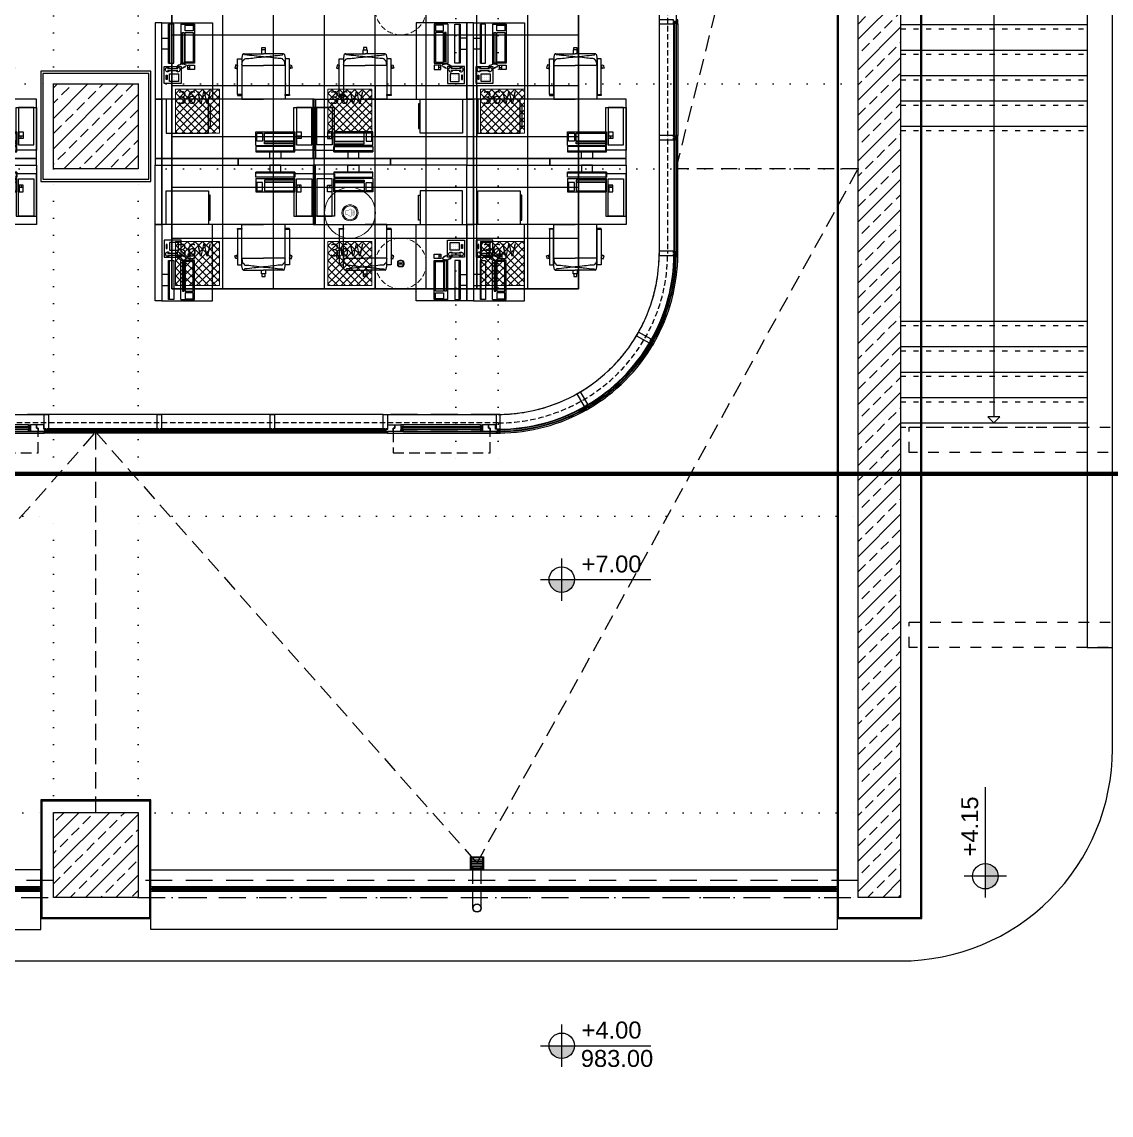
# Model space of a CAD drawing. Header units: centimetres. Extents: x 405564 to 502064, y 46284 to 60634.
# Drawn here: x 464713 to 465998, y 51576 to 52866 of the extents above; entities that cross this region are included whole.
import ezdxf
from ezdxf.enums import TextEntityAlignment as Align
from ezdxf.xclip import XClip

# ---------------------------------------------------------------- set-up
doc = ezdxf.new("R2010")
doc.units = ezdxf.units.CM
doc.header["$XCLIPFRAME"] = 0
for name, pattern in [('( Hidden )', [0.375, 0.25, -0.125]), ('3+1_3b$0$DASHED', [0.25, 0.125, -0.125]), ('ACAD_ISO03W100', [30, 12, -18]), ('ACAD_ISO07W100', [3, 0, -3]), ('BORDER', [1.75, 0.5, -0.25, 0.5, -0.25, 0, -0.25]), ('DASHDOT', [25.4, 12.7, -6.35, 0, -6.35]), ('DOT', [0.25, 0, -0.25]), ('HIDDEN', [9.525, 6.35, -3.175])]:
    doc.linetypes.add(name, pattern=pattern)
doc.layers.get('0').update_dxf_attribs({"color": 8, "lineweight": 9})
for name, color, linetype, lineweight in [('---___EB_draft00_parselsiniri', 8, 'BORDER', 9), ('0-KRCN-AYDINLATMA-130426', 8, 'Continuous', 9), ('0-KRCN-MİMARİ-220526', 8, 'Continuous', 9)]:
    doc.layers.add(name, color=color, linetype=linetype, lineweight=lineweight)
for name, color, linetype in [('0-KRCN-ASMATAVAN-130426', 8, 'Continuous'), ('AS_DOS_TERAS_UST', 8, 'ACAD_ISO07W100'), ('AS_DUV_ALCIPAN_YANGINA-SUYA DAYANIMLI', 8, 'Continuous'), ('AS_DUV_CIMENTO ESASLI PANEL CEPHE KAPLAMASI', 8, 'Continuous'), ('AS_GOR', 8, 'Continuous'), ('AS_GOR_UZAK2', 8, 'Continuous'), ('AS_MER', 8, 'Continuous'), ('AS_MER_HIDDEN', 8, 'HIDDEN'), ('AS_PRFL_ALU', 8, 'Continuous'), ('AS_PRFL_CAM', 8, 'Continuous'), ('AS_PYZ_YOL_ARAC', 8, 'Continuous'), ('AS_SMB_KOT', 8, 'Continuous'), ('AS_SMB_OK', 8, 'Continuous'), ('AS_TA_BETONARME', 5, 'Continuous'), ('AS_TA_HIDDEN', 8, 'HIDDEN'), ('AS_TA_TARAMA', 8, 'Continuous'), ('AS_TEFR_AKS', 8, 'Continuous'), ('AS_TEFR_MOB', 8, 'Continuous'), ('AS_TES_SUZGEC', 171, 'Continuous')]:
    doc.layers.add(name, color=color, linetype=linetype)
doc.styles.add('_yazı-50', font='arial.ttf')
doc.styles.add('TAHOMA', font='tahoma.ttf')
pattern_1 = [(225, (27660.68, -7951.454), (17.9605, -17.9605), []), (225, (27642.72, -7951.454), (17.9605, -17.9605), [12.7, -6.35])]

# ---------------------------------------------------------------- blocks, each defined once
blk = doc.blocks.new('ABB 6131-21-24-500')
at = {"layer": '0-KRCN-AYDINLATMA-130426'}
for p, q in [((-4, -1), (-4, 1)), ((3.2, 1), (-3.2, 1)), ((-3.2, -0.8), (-3.2, 0.8)), ((-1, 4), (1, 4)), ((-1, -0.9), (-1, 1)), ((-0.8, 3.2), (0.8, 3.2)), ((1, -0.9), (1, 1)), ((3.2, 0.8), (3.2, -0.8)), ((4, 1), (4, -1)), ((3.2, -0.9), (-3.2, -0.9)), ((1, -4), (-1, -4)), ((0.8, -3.2), (-0.8, -3.2))]:
    blk.add_line(p, q, dxfattribs=at)
at = {"layer": '0-KRCN-AYDINLATMA-130426', "linetype": 'HIDDEN'}
blk.add_circle((0, 0), 30, dxfattribs=at)
at = {"layer": '0-KRCN-AYDINLATMA-130426'}
for centre, radius in [((-0.5, 0), 0.0887), ((0, 0), 0.16), ((0.5, 0), 0.0887)]:
    blk.add_circle(centre, radius, dxfattribs=at)
for centre, radius, start, end in [((-1, 1), 3, 90, 180), ((-0.8, 0.8), 2.4, 90, 180), ((0.8, 0.8), 2.4, 0, 90), ((1, 1), 3, 0, 90), ((-1, -1), 3, 180, 270), ((-0.8, -0.8), 2.4, 180, 270), ((0.8, -0.8), 2.4, 270, 0), ((1, -1), 3, 270, 0)]:
    blk.add_arc(centre, radius, start, end, dxfattribs=at)
blk = doc.blocks.new('ASMA TAVA TİPİ HOPARLÖR')
at = {"layer": '0-KRCN-AYDINLATMA-130426', "const_width": 0.317}
blk.add_lwpolyline([(0.3, -4.4, 0.598176), (1.3, -3.9), (1.3, 3.9, 0.598176), (0.3, 4.4), (-2.7, 2.4, -0.147433), (-3, 2.3), (-5.1, 2.3, 0.414214), (-5.7, 1.7), (-5.7, -1.7, 0.414214), (-5.1, -2.3), (-3, -2.3, -0.147433), (-2.7, -2.4)], format="xyb", close=True, dxfattribs=at)
for points in [[(2.4, 1.3, -0.601398), (2.4, -1.3)], [(2.8, 2.5, -0.658812), (2.8, -2.5)], [(3.2, 3.7, -0.680488), (3.2, -3.7)]]:
    blk.add_lwpolyline(points, format="xyb", dxfattribs=at)
at = {"layer": '0-KRCN-AYDINLATMA-130426'}
blk.add_circle((0, 0), 30, dxfattribs=at)
at = {"layer": '0-KRCN-AYDINLATMA-130426', "ltscale": 0.1}
for radius in [9.5, 8.23]:
    blk.add_circle((0, 0), radius, dxfattribs=at)
blk = doc.blocks.new('36W 60x60 cm  SIVA ALTI LED ARMATÜR')
at = {"layer": '0-KRCN-AYDINLATMA-130426'}
h = blk.add_hatch(dxfattribs=at)
h.set_pattern_fill('ANSI37', color=256, scale=2)
h.paths.add_polyline_path([(-26, 26), (26, 26), (26, -26), (-26, -26)])
for points in [[(-30, 30), (30, 30), (30, -30), (-30, -30)], [(-26, 26), (26, 26), (26, -26), (-26, -26)]]:
    blk.add_lwpolyline(points, close=True, dxfattribs=at)
at = {"layer": '0-KRCN-AYDINLATMA-130426', "insert": (-23.5, 23.5), "char_height": 15, "attachment_point": 1, "style": 'TAHOMA'}
blk.add_mtext_dynamic_manual_height_columns('{\\fTahoma|b0|i0|c162|p34;36W}', width=52.946, gutter_width=1.25, heights=[0], dxfattribs=at)
blk = doc.blocks.new('G$C27E741DA')
at = {"layer": '0-KRCN-AYDINLATMA-130426'}
for name, p in [('ABB 6131-21-24-500', (27095.7, 5746.5)), ('36W 60x60 cm  SIVA ALTI LED ARMATÜR', (26855.7, 5626.5)), ('36W 60x60 cm  SIVA ALTI LED ARMATÜR', (27035.7, 5626.5)), ('36W 60x60 cm  SIVA ALTI LED ARMATÜR', (27215.7, 5626.5)), ('ASMA TAVA TİPİ HOPARLÖR', (27035.8, 5506.5)), ('36W 60x60 cm  SIVA ALTI LED ARMATÜR', (26855.7, 5446.5)), ('36W 60x60 cm  SIVA ALTI LED ARMATÜR', (27035.7, 5446.5)), ('ABB 6131-21-24-500', (27095.7, 5446.6)), ('36W 60x60 cm  SIVA ALTI LED ARMATÜR', (27215.7, 5446.5))]:
    blk.add_blockref(name, p, dxfattribs=at)
blk = doc.blocks.new('kot01')
at = {"layer": 'AS_SMB_KOT'}
h = blk.add_hatch(color=8, dxfattribs=at)
edge = h.paths.add_edge_path()
edge.add_arc((0, 0), 0.3, 180, 360)
edge.add_line((0.3, 0), (-0.3, 0))
for p, q in [((0, -0.5), (0, 0.5)), ((-0.5, 0), (2.1, 0))]:
    blk.add_line(p, q, dxfattribs=at)
blk.add_circle((0, 0), 0.3, dxfattribs=at)
at = {"layer": 'AS_SMB_KOT', "style": '_yazı-50'}
for tag, p in [('INCE', (0.434, 0.1)), ('KABA', (0.434, -0.5))]:
    blk.add_attdef(tag, p, '', height=0.4, dxfattribs=at)
blk = doc.blocks.new('OPK-site-surrounding-R01')
at = {"layer": '---___EB_draft00_parselsiniri', "linetype": 'DASHDOT', "ltscale": 5, "const_width": 5, "flags": 128}
blk.add_lwpolyline([(-303.7, 52.5), (22545.3, 391.1), (23723.4, -711), (24047.6, -4450), (-299.9, -4450)], close=True, dxfattribs=at)
at = {"layer": 'AS_GOR'}
blk.add_lwpolyline([(22800, -4655), (22800, -2005), (22770, -2005), (22770, -4655)], close=True, dxfattribs=at)
at = {"layer": 'AS_MER', "ltscale": 0.5}
for points in [[(22550, -3920), (22770, -3920)], [(22550, -3950), (22770, -3950)], [(22550, -3980), (22770, -3980)], [(22550, -4010), (22770, -4010)], [(22550, -4040), (22770, -4040)], [(22550, -4270), (22770, -4270)], [(22550, -4300), (22770, -4300)], [(22550, -4330), (22770, -4330)], [(22550, -4360), (22770, -4360)], [(22550, -4390), (22770, -4390)]]:
    blk.add_lwpolyline(points, dxfattribs=at)
at = {"layer": 'AS_MER_HIDDEN', "linetype": 'ACAD_ISO03W100', "ltscale": 0.5}
for points in [[(22550, -3925), (22770, -3925)], [(22550, -3955), (22770, -3955)], [(22550, -3985), (22770, -3985)], [(22550, -4015), (22770, -4015)], [(22550, -4045), (22770, -4045)], [(22550, -4275), (22770, -4275)], [(22550, -4305), (22770, -4305)], [(22550, -4335), (22770, -4335)], [(22550, -4365), (22770, -4365)], [(22550, -4395), (22770, -4395)]]:
    blk.add_lwpolyline(points, dxfattribs=at)
at = {"layer": 'AS_PYZ_YOL_ARAC'}
blk.add_lwpolyline([(22800, -3450), (22800, 430.1, 0.418558), (21785.2, 1430), (18554.6, 1382.1, 0.087007), (17706.4, 1220.4), (16627.8, 812, -0.090739), (15742.5, 650), (12082.5, 650, -0.076048), (11335, 764.3), (10161.2, 1132.1, 0.079773), (9376.7, 1246.2), (245.2, 1110.9, 0.409882), (-740, 111), (-740, -5306.6, 0.532608), (-326.8, -5584.4), (765.6, -5139.5, -0.096996), (1350.2, -5025), (22550, -5025, 0.414214), (22800, -4775), (22800, -3450)], format="xyb", dxfattribs=at)
at = {"layer": 'AS_SMB_OK'}
blk.add_lwpolyline([(22660, -2870), (22660, -4383)], dxfattribs=at)
blk.add_lwpolyline([(22653, -4383), (22653, -4383), (22660, -4390), (22667, -4383)], close=True, dxfattribs=at)
blk = doc.blocks.new('catı suzgec tip')
for p, q in [((-6.5, 6.5), (6.5, 6.5)), ((-6.5, -6.5), (-6.5, 6.5)), ((-6.5, 4), (6.5, 4)), ((-6.5, 2), (6.5, 2)), ((-6.5, 0), (6.5, 0)), ((6.5, 6.5), (6.5, -6.5)), ((-6.5, -2), (6.5, -2)), ((-6.5, -4), (6.5, -4)), ((6.5, -6.5), (-6.5, -6.5))]:
    blk.add_line(p, q)
blk.add_lwpolyline([(-7.5, 7.5), (7.5, 7.5), (7.5, -7.5), (-7.5, -7.5)], close=True)
blk = doc.blocks.new('catı yagmur inis tip')
at = {"linetype": 'ByBlock'}
for radius in [5, 4.5]:
    blk.add_circle((0, 0), radius, dxfattribs=at)
blk = doc.blocks.new('SNDLY')
at = {"color": 0, "linetype": 'ByBlock', "ltscale": 25}
for points in [[(33.8, 50.1, -0.048176), (32.1, 50.1, -0.000623), (29.6, 50.4, -0.003131), (22.9, 51.1, 0.007334), (11.9, 52.3, -0.309457), (11, 53, 0.002444), (10.9, 53.4, 0.476314), (10.7, 53.5, 0.375136), (9.5, 53.3, 0.082453), (9.2, 52.7, 0.046929), (8.7, 51.2, 0.002381), (8.4, 49.6, 0.007794), (8.3, 48.5), (8.3, 40.4, -0.011445), (8.8, 43.4, -0.082784), (9.6, 45.4, -0.150147), (10.8, 46.4, 0.242317), (10.9, 46.6, -0.036292), (11, 46.9, -0.114957), (11.3, 47.4, -0.16132), (11.9, 47.7, -0.020506), (14.4, 47.9, 0.024793), (22.9, 48.8, -0.030903), (33.8, 49.8, -1.030607)], [(33.8, 50.1, 0.048176), (35.6, 50.1, 0.000623), (38.1, 50.4, 0.003131), (44.8, 51.1, -0.007334), (55.8, 52.3, 0.309457), (56.7, 53, -0.002444), (56.8, 53.4, -0.476314), (57, 53.5, -0.375136), (58.2, 53.3, -0.082453), (58.5, 52.7, -0.046929), (59, 51.2, -0.002381), (59.3, 49.6, -0.007794), (59.4, 48.5), (59.4, 40.4, 0.011445), (58.9, 43.4, 0.082784), (58.1, 45.4, 0.150147), (56.9, 46.4, -0.242317), (56.8, 46.6, 0.036292), (56.7, 46.9, 0.114957), (56.4, 47.4, 0.16132), (55.8, 47.7, 0.020506), (53.3, 47.9, -0.024793), (44.8, 48.8, 0.030903), (33.8, 49.8, 1.030607)]]:
    blk.add_lwpolyline(points, format="xyb", dxfattribs=at)
for points in [[(10.2, 53.6), (33.8, 53.6)], [(36.2, 53.6), (36.2, 58.1), (31.4, 58.1), (31.4, 53.6)], [(32, 58.1), (32, 61.1), (35.7, 61.1), (35.7, 58.1)], [(57.5, 53.6), (33.8, 53.6)], [(3.3, 39.7), (1.1, 40.4), (-0.1, 36.8), (3.3, 35.7)], [(3.1, 39.7), (2, 36.1)], [(3.3, 39.5), (2.1, 36.1)], [(8.3, 40.4), (8.3, 0), (33.8, 0)], [(8.3, 39.8), (33.8, 39.8)], [(59.4, 40.4), (59.4, 0), (33.8, 0)], [(59.4, 39.8), (33.8, 39.8)], [(64.4, 39.7), (66.6, 40.4), (67.8, 36.8), (64.4, 35.7)], [(64.4, 39.5), (65.5, 36.1)], [(64.5, 39.7), (65.7, 36.1)], [(3.3, 5.5), (3.3, 4.5), (8.2, 4.5), (8.2, 5.5)], [(64.4, 5.5), (64.4, 4.5), (59.5, 4.5), (59.5, 5.5)]]:
    blk.add_lwpolyline(points, dxfattribs=at)
for points in [[(8.2, 5.5), (3.3, 5.5), (3.3, 47.5), (8.2, 47.5)], [(59.5, 5.5), (64.4, 5.5), (64.4, 47.5), (59.5, 47.5)]]:
    blk.add_lwpolyline(points, close=True, dxfattribs=at)
blk = doc.blocks.new('ÇM180160')
at = {"color": 251, "linetype": 'ByBlock', "ltscale": 25, "true_color": 0x636466}
for p, q in [((-22.4, 158.5), (-38.4, 158.5)), ((-38.4, 158.5), (-38.4, 112.5)), ((-36.9, 157.5), (-36.9, 150.5)), ((-27.4, 157.5), (-36.9, 157.5)), ((-27.4, 150.5), (-27.4, 157.5)), ((-22.4, 158.5), (-22.4, 112.5)), ((-14, 158.5), (-8, 158.5)), ((-14, 112.5), (-14, 158.5)), ((-8.9, 158.5), (-8.9, 112.5)), ((-8, 112.5), (-8, 158.5)), ((-8, 158.5), (-8, 112.5)), ((-36.9, 150.5), (-27.4, 150.5)), ((-27.4, 148.5), (-36.9, 148.5)), ((-36.9, 148.5), (-36.9, 113.5)), ((-27.4, 113.5), (-27.4, 148.5)), ((-24.4, 148.5), (-26.4, 148.5)), ((-26.4, 148.5), (-26.4, 113.5)), ((-24.4, 113.5), (-24.4, 148.5)), ((-38.4, 112.5), (-22.4, 112.5)), ((-36.9, 113.5), (-27.4, 113.5)), ((-33.2, 105), (-33.2, 110)), ((-30.6, 107.4), (-33.2, 107.4)), ((-28.7, 108.9), (-29.2, 110.4)), ((-28, 110.1), (-28.5, 111.5)), ((-27.5, 107.6), (-28, 109.1)), ((-27, 110.6), (-27.5, 112)), ((-26.5, 107.2), (-27, 108.6)), ((-26.1, 111.1), (-26.5, 112.5)), ((-25.6, 106.7), (-26.1, 108.1)), ((-25.1, 111.1), (-25.6, 112.5)), ((-24.6, 106.2), (-25.1, 107.6)), ((-24.1, 111.1), (-24.6, 112.5)), ((-21.3, 105.8), (-24.1, 106.7)), ((-23.1, 111.1), (-23.6, 112.5)), ((-22.2, 110.6), (-22.6, 112)), ((-21.2, 110.1), (-21.7, 111.5)), ((-20.2, 109.6), (-20.7, 111.1)), ((-19.2, 109.1), (-19.7, 110.6)), ((-6.8, 106.1), (-18.9, 106.1)), ((-6.8, 103.7), (-18.9, 103.7)), ((-18.3, 108.6), (-18.7, 110.1)), ((-8, 112.5), (-14, 112.5)), ((-17.7, 97.8), (-17.7, 97.8)), ((-17.7, 95.5), (-17.7, 95.5)), ((-17.7, 93.3), (-17.7, 93.3)), ((-15.5, 97.8), (-15.5, 97.8)), ((-15.5, 95.5), (-15.5, 95.5)), ((-15.5, 93.3), (-15.5, 93.3)), ((-13.2, 97.8), (-13.2, 97.8)), ((-13.2, 95.5), (-13.2, 95.5)), ((-13.2, 93.3), (-13.2, 93.3)), ((-10.9, 97.8), (-10.9, 97.8)), ((-10.9, 95.5), (-10.9, 95.5)), ((-10.9, 93.3), (-10.9, 93.3)), ((-164.5, 26.2), (-159.5, 26.2)), ((-162.1, 23.6), (-162.1, 26.2)), ((-157, 31.5), (-157, 15.5)), ((-111, 31.5), (-157, 31.5)), ((-156, 30), (-156, 20.5)), ((-121, 30), (-156, 30)), ((-121, 20.5), (-121, 30)), ((-112, 30), (-119, 30)), ((-119, 30), (-119, 20.5)), ((-112, 20.5), (-112, 30)), ((-111, 15.5), (-111, 31.5)), ((-111, 15.5), (-157, 15.5)), ((-157, 8), (-157, 14)), ((-157, 14), (-111, 14)), ((-156, 20.5), (-121, 20.5)), ((-121, 19.5), (-156, 19.5)), ((-156, 17.5), (-121, 17.5)), ((-121, 17.5), (-121, 19.5)), ((-119, 20.5), (-112, 20.5)), ((-111, 14), (-111, 8)), ((-111, 8.9), (-157, 8.9)), ((-157, 8), (-111, 8)), ((-111, 8), (-157, 8))]:
    blk.add_line(p, q, dxfattribs=at)
at = {"color": 0, "linetype": 'ByBlock', "ltscale": 25}
for points in [[(-60, 70), (0, 70), (0, 160), (-60, 160)], [(-180, 70), (0, 70), (0, 0), (-180, 0)]]:
    blk.add_lwpolyline(points, close=True, dxfattribs=at)
at = {"color": 251, "linetype": 'ByBlock', "ltscale": 25, "true_color": 0x636466}
for points in [[(-8, 129), (0, 129), (0, 142), (-8, 142)], [(-38.4, 110), (-38.4, 105), (-30.6, 105), (-30.6, 110)], [(-2.9, 108.4), (-22.7, 108.4), (-22.7, 88.4), (-2.9, 88.4)], [(-9, 100.1), (-19.6, 100.1), (-19.6, 91), (-9, 91)], [(-5.2, 98.2), (-6.3, 98.2), (-6.3, 93.3), (-5.2, 93.3)], [(-159.5, 31.5), (-164.5, 31.5), (-164.5, 23.6), (-159.5, 23.6)], [(-140.5, 8), (-140.5, 0), (-127.5, 0), (-127.5, 8)]]:
    blk.add_lwpolyline(points, close=True, dxfattribs=at)
at = {"linetype": 'HIDDEN', "ltscale": 25}
for points in [[(-55, 64.6), (-57.1, 64.6), (-57.1, 35.4), (-55, 35.4)], [(-55, 70), (-5, 70), (-5, 30), (-55, 30), (-55, 70)]]:
    blk.add_lwpolyline(points, dxfattribs=at)
blk.add_lwpolyline([(-156, 60), (-180, 60), (-180, 10), (-156, 10)], close=True, dxfattribs=at)
at = {"color": 251, "linetype": 'HIDDEN', "ltscale": 25, "true_color": 0x636466}
blk.add_lwpolyline([(-177, 60), (-159, 60), (-159, 16), (-177, 16)], close=True, dxfattribs=at)
at = {"color": 251, "linetype": 'ByBlock', "ltscale": 25, "true_color": 0x636466}
for centre, start, end in [((-18.9, 104.9), 28.4915, 331.5085), ((-6.8, 104.9), 208.4915, 151.5085)]:
    blk.add_arc(centre, 2.55, start, end, dxfattribs=at)
at = {"color": 0, "linetype": 'ByBlock', "ltscale": 25, "xscale": -1}
blk.add_blockref('SNDLY', (-86.2, 70), dxfattribs=at)
blk = doc.blocks.new('*U364')
for points in [[(178.5, 0), (178.5, 70), (181.5, 70), (181.5, 0)], [(178.5, -8), (178.5, -78), (181.5, -78), (181.5, -8)]]:
    blk.add_lwpolyline(points, close=True)
at = {"layer": 'AS_TEFR_AKS'}
for points in [[(-8, 70), (0, 70), (0, 160), (-8, 160)], [(360, 70), (368, 70), (368, 160), (360, 160)], [(-8, 0), (0, 0), (0, 70), (-8, 70)], [(360, 0), (368, 0), (368, 70), (360, 70)], [(0, 0), (-8, 0), (-8, -8), (0, -8)], [(0, -8), (90, -8), (90, 0), (0, 0)], [(90, -8), (180, -8), (180, 0), (90, 0)], [(270, -8), (180, -8), (180, 0), (270, 0)], [(360, -8), (270, -8), (270, 0), (360, 0)], [(368, 0), (360, 0), (360, -8), (368, -8)], [(-8, -8), (0, -8), (0, -78), (-8, -78)], [(360, -8), (368, -8), (368, -78), (360, -78)], [(-8, -78), (0, -78), (0, -168), (-8, -168)], [(360, -78), (368, -78), (368, -168), (360, -168)]]:
    blk.add_lwpolyline(points, close=True, dxfattribs=at)
at = {"xscale": -1}
blk.add_blockref('ÇM180160', (0, 0), dxfattribs=at)
blk.add_blockref('ÇM180160', (360, 0))
at = {"rotation": 180}
blk.add_blockref('ÇM180160', (0, -8), dxfattribs=at)
at = {"xscale": -1, "rotation": 180}
blk.add_blockref('ÇM180160', (360, -8), dxfattribs=at)
blk = doc.blocks.new('*U365')
at = {"layer": 'AS_TEFR_AKS'}
for points in [[(-98, -8), (-188, -8), (-188, 0), (-98, 0)], [(-8, -8), (-98, -8), (-98, 0), (-8, 0)]]:
    blk.add_lwpolyline(points, close=True, dxfattribs=at)
blk.add_blockref('ÇM180160', (-8, 0))
at = {"xscale": -1, "rotation": 180}
blk.add_blockref('ÇM180160', (-8, -8), dxfattribs=at)
blk = doc.blocks.new('A$C6A10300A')
at = {"layer": 'AS_TA_TARAMA'}
h = blk.add_hatch(dxfattribs=at)
h.set_pattern_fill('ANSI33', color=256, scale=4, angle=180)
h.set_pattern_definition(pattern_1)
h.paths.add_polyline_path([(27685.68, -7101.45), (27635.68, -7101.45), (27635.68, -8276.45), (27685.68, -8276.45)])
h = blk.add_hatch(dxfattribs=at)
h.set_pattern_fill('ANSI33', color=256, scale=4, angle=180)
h.set_pattern_definition([(225, (17560.68, -7819.299), (17.96051, -17.96051), []), (225, (17542.72, -7819.299), (17.96051, -17.96051), [12.7, -6.35])])
h.paths.add_polyline_path([(26685.68, -7941.45), (26685.68, -7841.45), (26785.68, -7841.45), (26785.68, -7941.45)], flags=17)
h = blk.add_hatch(dxfattribs=at)
h.set_pattern_fill('ANSI33', color=256, scale=4, angle=180)
h.set_pattern_definition(pattern_1)
h.paths.add_polyline_path([(27685.68, -8276.45), (27635.68, -8276.45), (27635.68, -8476.45), (27685.68, -8476.45)])
h = blk.add_hatch(dxfattribs=at)
h.set_pattern_fill('ANSI33', color=256, scale=4, angle=180)
h.set_pattern_definition(pattern_1)
h.paths.add_polyline_path([(27685.68, -8476.45), (27635.68, -8476.45), (27635.68, -8801.45), (27685.68, -8801.45)])
h = blk.add_hatch(dxfattribs=at)
h.set_pattern_fill('ANSI33', color=256, scale=4, angle=180)
h.set_pattern_definition([(225, (24985.68, -8751.454), (17.9605, -17.9605), []), (225, (24967.72, -8751.454), (17.9605, -17.9605), [12.7, -6.35])])
h.paths.add_polyline_path([(26785.68, -8701.45), (26685.68, -8701.45), (26685.68, -8801.45), (26785.68, -8801.45)])
at = {"layer": 'AS_DOS_TERAS_UST', "linetype": 'DOT', "ltscale": 80}
for p, q in [((26685.68, -7841.45), (26685.68, -7201.45)), ((26785.68, -7841.45), (26785.68, -7201.45)), ((27160.68, -7201.45), (27160.68, -7841.45)), ((27210.68, -7201.45), (27210.68, -7841.45)), ((26310.68, -7841.45), (26685.68, -7841.45)), ((27160.68, -7841.45), (26785.68, -7841.45)), ((27635.68, -7841.45), (27210.68, -7841.45)), ((26685.68, -7941.45), (26310.68, -7941.45)), ((26685.68, -8301.45), (26685.68, -7941.45)), ((26785.68, -8301.45), (26785.68, -7941.45)), ((27160.68, -7941.45), (26785.68, -7941.45)), ((27160.68, -7941.45), (27160.68, -8301.45)), ((27210.68, -7941.45), (27210.68, -8301.45)), ((27635.68, -7941.45), (27210.68, -7941.45)), ((26310.68, -8301.45), (26685.68, -8301.45)), ((26785.68, -8301.45), (27160.68, -8301.45)), ((27210.68, -8301.45), (27635.68, -8301.45)), ((25885.68, -8351.45), (26685.68, -8351.45)), ((26685.68, -8701.45), (26685.68, -8351.45)), ((26785.68, -8701.45), (26785.68, -8351.45)), ((26785.68, -8351.45), (27635.68, -8351.45)), ((25885.68, -8701.45), (26685.68, -8701.45)), ((26785.68, -8701.45), (27635.68, -8701.45)), ((25885.68, -8801.45), (26685.68, -8801.45)), ((26785.68, -8801.45), (27635.68, -8801.45))]:
    blk.add_line(p, q, dxfattribs=at)
at = {"layer": 'AS_DUV_ALCIPAN_YANGINA-SUYA DAYANIMLI'}
for points in [[(26670.68, -7956.45), (26800.68, -7956.45), (26800.68, -7826.45), (26670.68, -7826.45)], [(26673.18, -7953.95), (26798.18, -7953.95), (26798.18, -7828.95), (26673.18, -7828.95)]]:
    blk.add_lwpolyline(points, close=True, dxfattribs=at)
at = {"layer": 'AS_DUV_CIMENTO ESASLI PANEL CEPHE KAPLAMASI'}
for points in [[(27710.68, -7076.45), (27610.68, -7076.45), (27610.68, -8826.45), (27710.68, -8826.45)], [(27709.43, -7077.7), (27611.93, -7077.7), (27611.93, -8825.2), (27709.43, -8825.2)], [(26670.68, -8826.45), (26800.68, -8826.45), (26800.68, -8686.45), (26670.68, -8686.45)], [(26671.93, -8825.2), (26799.43, -8825.2), (26799.43, -8687.7), (26671.93, -8687.7)]]:
    blk.add_lwpolyline(points, close=True, dxfattribs=at)
at = {"layer": 'AS_GOR_UZAK2'}
for points in [[(27400.68, -7770.62), (27400.68, -7902.29)], [(27417.68, -7770.62), (27417.68, -7902.29)], [(27422.68, -7770.62), (27422.68, -7902.29)], [(27400.68, -7907.29), (27400.68, -8038.95)], [(27422.68, -8038.95), (27422.68, -7907.29)], [(26546.51, -8231.45), (26674.85, -8231.45)], [(26808.18, -8231.45), (26679.85, -8231.45)], [(26941.51, -8231.45), (26813.18, -8231.45)], [(27074.85, -8231.45), (26946.51, -8231.45)], [(27079.85, -8231.45), (27208.18, -8231.45)], [(26546.51, -8253.45), (26674.85, -8253.45)], [(26808.18, -8248.45), (26679.85, -8248.45)], [(26808.18, -8253.45), (26679.85, -8253.45)], [(26941.51, -8248.45), (26813.18, -8248.45)], [(26941.51, -8253.45), (26813.18, -8253.45)], [(27074.85, -8248.45), (26946.51, -8248.45)], [(27074.85, -8253.45), (26946.51, -8253.45)], [(27079.85, -8253.45), (27208.18, -8253.45)]]:
    blk.add_lwpolyline(points, dxfattribs=at)
at = {"layer": 'AS_GOR_UZAK2', "linetype": '( Hidden )', "ltscale": 50}
for points in [[(26553.51, -8251.75), (26553.51, -8276.75), (26667.85, -8276.75), (26667.85, -8251.75)], [(27086.85, -8251.75), (27086.85, -8276.75), (27201.18, -8276.75), (27201.18, -8251.75)]]:
    blk.add_lwpolyline(points, dxfattribs=at)
at = {"layer": 'AS_GOR_UZAK2'}
for points in [[(26670.68, -8788.95), (26670.68, -8768.95), (25900.68, -8768.95), (25900.68, -8788.95)], [(26800.68, -8788.95), (26800.68, -8768.95), (27610.68, -8768.95), (27610.68, -8788.95)], [(26670.68, -8793.95), (26670.68, -8788.95), (25900.68, -8788.95), (25900.68, -8793.95)], [(26670.68, -8839.45), (26670.68, -8793.95), (25900.68, -8793.95), (25900.68, -8839.45)], [(26800.68, -8793.95), (26800.68, -8788.95), (27610.68, -8788.95), (27610.68, -8793.95)], [(26800.68, -8839.45), (26800.68, -8793.95), (27610.68, -8793.95), (27610.68, -8839.45)]]:
    blk.add_lwpolyline(points, close=True, dxfattribs=at)
for radius, start, end in [(190, 330.32693, 359.67307), (212, 330.32693, 359.67307), (190, 300.32693, 329.67307), (212, 300.32693, 329.67307), (190, 270.32693, 299.67307), (212, 270.32693, 299.67307)]:
    blk.add_arc((27210.68, -8041.45), radius, start, end, dxfattribs=at)
at = {"layer": 'AS_PRFL_ALU', "linetype": 'HIDDEN'}
blk.add_lwpolyline([(27155.68, -6151.45), (27155.68, -6201.45), (27210.68, -6201.45, -0.4142136), (27410.68, -6401.45), (27410.68, -8041.45, -0.4142136), (27210.68, -8241.45), (25210.68, -8241.45, -0.4142136), (25010.68, -8041.45), (25010.68, -7931.45), (24985.68, -7931.45)], format="xyb", dxfattribs=at)
at = {"layer": 'AS_PRFL_ALU'}
for points in [[(27417.68, -7767.62), (27417.68, -7765.62), (27400.68, -7765.62), (27400.68, -7770.62), (27417.68, -7770.62), (27417.68, -7768.62), (27421.48, -7768.62), (27421.48, -7770.62), (27422.68, -7770.62), (27422.68, -7765.62), (27421.48, -7765.62), (27421.48, -7767.62)], [(27420.38, -7770.22), (27418.78, -7770.22), (27418.78, -7769.32), (27420.38, -7769.32)], [(27417.68, -7904.29), (27417.68, -7902.29), (27400.68, -7902.29), (27400.68, -7907.29), (27417.68, -7907.29), (27417.68, -7905.29), (27421.48, -7905.29), (27421.48, -7907.29), (27422.68, -7907.29), (27422.68, -7902.29), (27421.48, -7902.29), (27421.48, -7904.29)], [(27417.68, -7904.29), (27417.68, -7902.29), (27400.68, -7902.29), (27400.68, -7907.29), (27417.68, -7907.29), (27417.68, -7905.29), (27421.48, -7905.29), (27421.48, -7907.29), (27422.68, -7907.29), (27422.68, -7902.29), (27421.48, -7902.29), (27421.48, -7904.29)], [(27420.38, -7903.59), (27418.78, -7903.59), (27418.78, -7902.69), (27420.38, -7902.69)], [(27420.38, -7905.99), (27418.78, -7905.99), (27418.78, -7906.89), (27420.38, -7906.89)], [(27417.68, -8040.95), (27417.68, -8038.95), (27400.68, -8038.95), (27400.68, -8043.95), (27417.68, -8043.95), (27417.68, -8041.95), (27421.48, -8041.95), (27421.48, -8043.95), (27422.68, -8043.95), (27422.68, -8038.95), (27421.48, -8038.95), (27421.48, -8040.95)], [(27420.38, -8040.25), (27418.78, -8040.25), (27418.78, -8039.35), (27420.38, -8039.35)], [(27420.38, -8042.65), (27418.78, -8042.65), (27418.78, -8043.55), (27420.38, -8043.55)], [(27390.2, -8144.52), (27391.2, -8142.79), (27376.47, -8134.29), (27373.97, -8138.62), (27388.7, -8147.12), (27389.7, -8145.39), (27392.99, -8147.29), (27391.99, -8149.02), (27393.03, -8149.62), (27395.53, -8145.29), (27394.49, -8144.69), (27393.49, -8146.42)], [(27391.69, -8147.34), (27390.3, -8146.54), (27389.85, -8147.32), (27391.24, -8148.12)], [(27392.89, -8145.26), (27391.5, -8144.46), (27391.95, -8143.68), (27393.34, -8144.48)], [(27314.61, -8220.47), (27316.34, -8219.47), (27307.84, -8204.75), (27303.51, -8207.25), (27312.01, -8221.97), (27313.75, -8220.97), (27315.65, -8224.26), (27313.91, -8225.26), (27314.51, -8226.3), (27318.84, -8223.8), (27318.24, -8222.76), (27316.51, -8223.76)], [(27314.49, -8223.66), (27313.69, -8222.27), (27312.91, -8222.72), (27313.71, -8224.11)], [(27316.57, -8222.46), (27315.77, -8221.07), (27316.55, -8220.62), (27317.35, -8222.01)], [(26658.85, -8243.75), (26658.85, -8245.85), (26656.35, -8245.85), (26656.35, -8243.75)], [(26667.85, -8251.75), (26667.85, -8247.75), (26665.85, -8247.75), (26665.85, -8243.75), (26658.85, -8243.75), (26658.85, -8251.75)], [(26676.85, -8248.45), (26674.85, -8248.45), (26674.85, -8231.45), (26679.85, -8231.45), (26679.85, -8248.45), (26677.85, -8248.45), (26677.85, -8252.25), (26679.85, -8252.25), (26679.85, -8253.45), (26674.85, -8253.45), (26674.85, -8252.25), (26676.85, -8252.25)], [(26810.18, -8248.45), (26808.18, -8248.45), (26808.18, -8231.45), (26813.18, -8231.45), (26813.18, -8248.45), (26811.18, -8248.45), (26811.18, -8252.25), (26813.18, -8252.25), (26813.18, -8253.45), (26808.18, -8253.45), (26808.18, -8252.25), (26810.18, -8252.25)], [(26943.51, -8248.45), (26941.51, -8248.45), (26941.51, -8231.45), (26946.51, -8231.45), (26946.51, -8248.45), (26944.51, -8248.45), (26944.51, -8252.25), (26946.51, -8252.25), (26946.51, -8253.45), (26941.51, -8253.45), (26941.51, -8252.25), (26943.51, -8252.25)], [(27076.85, -8248.45), (27074.85, -8248.45), (27074.85, -8231.45), (27079.85, -8231.45), (27079.85, -8248.45), (27077.85, -8248.45), (27077.85, -8252.25), (27079.85, -8252.25), (27079.85, -8253.45), (27074.85, -8253.45), (27074.85, -8252.25), (27076.85, -8252.25)], [(27078.35, -8251.75), (27078.35, -8248.95), (27080.35, -8248.95), (27080.35, -8243.75), (27088.85, -8243.75), (27088.85, -8247.75), (27086.85, -8247.75), (27086.85, -8251.75)], [(27086.85, -8251.75), (27086.85, -8247.75), (27088.85, -8247.75), (27088.85, -8243.75), (27095.85, -8243.75), (27095.85, -8251.75)], [(27095.85, -8243.75), (27095.85, -8245.85), (27098.35, -8245.85), (27098.35, -8243.75)], [(27192.18, -8243.75), (27192.18, -8245.85), (27189.68, -8245.85), (27189.68, -8243.75)], [(27201.18, -8251.75), (27201.18, -8247.75), (27199.18, -8247.75), (27199.18, -8243.75), (27192.18, -8243.75), (27192.18, -8251.75)], [(27211.18, -8248.45), (27213.18, -8248.45), (27213.18, -8231.45), (27208.18, -8231.45), (27208.18, -8248.45), (27210.18, -8248.45), (27210.18, -8252.25), (27208.18, -8252.25), (27208.18, -8253.45), (27213.18, -8253.45), (27213.18, -8252.25), (27211.18, -8252.25)], [(26658.85, -8251.75), (26658.85, -8249.65), (26656.35, -8249.65), (26656.35, -8251.75)], [(26658.35, -8246.95), (26658.35, -8248.55), (26656.75, -8248.55), (26656.75, -8246.95)], [(26676.15, -8251.15), (26676.15, -8249.55), (26675.25, -8249.55), (26675.25, -8251.15)], [(26809.48, -8251.15), (26809.48, -8249.55), (26808.58, -8249.55), (26808.58, -8251.15)], [(26809.48, -8251.15), (26809.48, -8249.55), (26808.58, -8249.55), (26808.58, -8251.15)], [(26811.88, -8251.15), (26811.88, -8249.55), (26812.78, -8249.55), (26812.78, -8251.15)], [(26942.81, -8251.15), (26942.81, -8249.55), (26941.91, -8249.55), (26941.91, -8251.15)], [(26942.81, -8251.15), (26942.81, -8249.55), (26941.91, -8249.55), (26941.91, -8251.15)], [(26945.21, -8251.15), (26945.21, -8249.55), (26946.11, -8249.55), (26946.11, -8251.15)], [(26945.21, -8251.15), (26945.21, -8249.55), (26946.11, -8249.55), (26946.11, -8251.15)], [(27076.15, -8251.15), (27076.15, -8249.55), (27075.25, -8249.55), (27075.25, -8251.15)], [(27076.15, -8251.15), (27076.15, -8249.55), (27075.25, -8249.55), (27075.25, -8251.15)], [(27095.85, -8251.75), (27095.85, -8249.65), (27098.35, -8249.65), (27098.35, -8251.75)], [(27096.35, -8246.95), (27096.35, -8248.55), (27097.95, -8248.55), (27097.95, -8246.95)], [(27192.18, -8251.75), (27192.18, -8249.65), (27189.68, -8249.65), (27189.68, -8251.75)], [(27191.68, -8246.95), (27191.68, -8248.55), (27190.08, -8248.55), (27190.08, -8246.95)], [(27211.88, -8251.15), (27211.88, -8249.55), (27212.78, -8249.55), (27212.78, -8251.15)], [(27211.88, -8251.15), (27211.88, -8249.55), (27212.78, -8249.55), (27212.78, -8251.15)]]:
    blk.add_lwpolyline(points, close=True, dxfattribs=at)
for points in [[(26656.35, -8243.75), (26565.01, -8243.75)], [(26674.85, -8251.75), (26676.35, -8251.75), (26676.35, -8248.95), (26674.35, -8248.95), (26674.35, -8243.75), (26665.85, -8243.75), (26665.85, -8247.75), (26667.85, -8247.75), (26667.85, -8251.75), (26674.85, -8251.75)], [(27189.68, -8243.75), (27098.35, -8243.75)], [(27208.18, -8251.75), (27209.68, -8251.75), (27209.68, -8248.95), (27207.68, -8248.95), (27207.68, -8243.75), (27199.18, -8243.75), (27199.18, -8247.75), (27201.18, -8247.75), (27201.18, -8251.75), (27208.18, -8251.75)], [(26565.01, -8245.85), (26656.35, -8245.85)], [(26656.35, -8249.65), (26565.01, -8249.65)], [(26565.01, -8251.75), (26656.35, -8251.75)], [(27098.35, -8245.85), (27189.68, -8245.85)], [(27189.68, -8249.65), (27098.35, -8249.65)], [(27098.35, -8251.75), (27189.68, -8251.75)]]:
    blk.add_lwpolyline(points, dxfattribs=at)
at = {"layer": 'AS_PRFL_CAM'}
for points in [[(27418.78, -7903.59), (27418.78, -7769.32), (27418.18, -7769.32), (27418.18, -7903.59)], [(27420.98, -7903.59), (27420.98, -7769.32), (27420.38, -7769.32), (27420.38, -7903.59)], [(27418.78, -8040.25), (27418.78, -7905.99), (27418.18, -7905.99), (27418.18, -8040.25)], [(27420.98, -8040.25), (27420.98, -7905.99), (27420.38, -7905.99), (27420.38, -8040.25)], [(26658.35, -8246.35), (26658.35, -8246.95), (26563.01, -8246.95), (26563.01, -8246.35)], [(26658.35, -8248.55), (26658.35, -8249.15), (26563.01, -8249.15), (26563.01, -8248.55)], [(26678.55, -8249.55), (26809.48, -8249.55), (26809.48, -8248.95), (26678.55, -8248.95)], [(26678.55, -8251.75), (26809.48, -8251.75), (26809.48, -8251.15), (26678.55, -8251.15)], [(26811.88, -8249.55), (26942.81, -8249.55), (26942.81, -8248.95), (26811.88, -8248.95)], [(26811.88, -8251.75), (26942.81, -8251.75), (26942.81, -8251.15), (26811.88, -8251.15)], [(26945.21, -8249.55), (27076.15, -8249.55), (27076.15, -8248.95), (26945.21, -8248.95)], [(26945.21, -8251.75), (27076.15, -8251.75), (27076.15, -8251.15), (26945.21, -8251.15)], [(27191.68, -8246.35), (27191.68, -8246.95), (27096.35, -8246.95), (27096.35, -8246.35)], [(27191.68, -8248.55), (27191.68, -8249.15), (27096.35, -8249.15), (27096.35, -8248.55)], [(26669.18, -8792.45), (26669.18, -8790.45), (25902.18, -8790.45), (25902.18, -8792.45)], [(26802.18, -8792.45), (26802.18, -8790.45), (27609.18, -8790.45), (27609.18, -8792.45)]]:
    blk.add_lwpolyline(points, close=True, dxfattribs=at)
for points in [[(26669.18, -8791.45), (25902.18, -8791.45)], [(26802.18, -8791.45), (27609.18, -8791.45)]]:
    blk.add_lwpolyline(points, dxfattribs=at)
for radius, start, end in [(207.5, 330.33135, 359.66865), (208.1, 330.33039, 359.66961), (209.7, 330.32787, 359.67213), (210.3, 330.32693, 359.67307), (207.5, 300.33135, 329.66865), (208.1, 300.33039, 329.66961), (209.7, 300.32787, 329.67213), (210.3, 300.32693, 329.67307), (207.5, 270.33135, 299.66865), (208.1, 270.33039, 299.66961), (209.7, 270.32787, 299.67213), (210.3, 270.32693, 299.67307)]:
    blk.add_arc((27210.68, -8041.45), radius, start, end, dxfattribs=at)
at = {"layer": 'AS_TA_BETONARME'}
for p, q in [((27635.68, -8801.45), (27635.68, -7101.45)), ((27685.68, -7101.45), (27685.68, -8801.45)), ((26685.68, -7841.45), (26785.68, -7841.45)), ((26685.68, -7941.45), (26685.68, -7841.45)), ((26785.68, -7841.45), (26785.68, -7941.45)), ((26785.68, -7941.45), (26685.68, -7941.45)), ((26685.68, -8801.45), (26685.68, -8701.45)), ((26785.68, -8701.45), (26685.68, -8701.45)), ((26785.68, -8701.45), (26785.68, -8801.45)), ((26785.68, -8801.45), (26685.68, -8801.45)), ((27685.68, -8801.45), (27635.68, -8801.45))]:
    blk.add_line(p, q, dxfattribs=at)
at = {"layer": 'AS_TA_BETONARME', "linetype": '3+1_3b$0$DASHED', "ltscale": 100}
for points in [[(28905.68, -8276.45), (27695.68, -8276.45), (27695.68, -8246.45), (28905.68, -8246.45)], [(28905.68, -8506.45), (27695.68, -8506.45), (27695.68, -8476.45), (28905.68, -8476.45)]]:
    blk.add_lwpolyline(points, dxfattribs=at)
at = {"layer": 'AS_TA_HIDDEN', "ltscale": 5}
for points in [[(27145.68, -6151.45), (27145.68, -6211.45), (27210.68, -6211.45, -0.4142136), (27400.68, -6401.45), (27400.68, -8041.45, -0.4142136), (27210.68, -8231.45), (25210.68, -8231.45, -0.4142136), (25020.68, -8041.45), (25020.68, -7921.45), (24985.68, -7921.45)], [(27165.68, -6151.45), (27165.68, -6191.45), (27210.68, -6191.45, -0.4142136), (27420.68, -6401.45), (27420.68, -8041.45, -0.4142136), (27210.68, -8251.45), (25210.68, -8251.45, -0.4142136), (25000.68, -8041.45), (25000.68, -7941.45), (24985.68, -7941.45)]]:
    blk.add_lwpolyline(points, format="xyb", dxfattribs=at)
for points in [[(25885.68, -8801.45), (26685.68, -8801.45), (26685.68, -8781.45), (25885.68, -8781.45)], [(26785.68, -8801.45), (27635.68, -8801.45), (27635.68, -8781.45), (26785.68, -8781.45)]]:
    blk.add_lwpolyline(points, close=True, dxfattribs=at)
at = {"layer": 'AS_TES_SUZGEC', "linetype": 'HIDDEN', "ltscale": 3}
for points in [[(27420.68, -7941.45), (27645.18, -7051.45), (27420.68, -6151.45)], [(26735.68, -8252.45), (27185.68, -8760.95), (27635.68, -7941.45)], [(27635.68, -7941.45), (27420.68, -7941.45)], [(25835.68, -8251.45), (26285.68, -8760.95), (26735.68, -8252.45)], [(26735.68, -8701.45), (26735.68, -8252.45)], [(27180.68, -8813.95), (27180.68, -8760.95)], [(27190.68, -8813.95), (27190.68, -8760.95)]]:
    blk.add_lwpolyline(points, dxfattribs=at)
ref = blk.add_blockref('OPK-site-surrounding-R01', (5135.68, -3851.45))
XClip(ref).set_block_clipping_path([(-5135.679684336, -9648.5463532069), (26364.320315664, 3851.4536467931)])
at = {"layer": 'AS_SMB_KOT'}
ref = blk.add_blockref('kot01', (27285.68, -8426.45), dxfattribs=dict(at, xscale=50, yscale=50, zscale=50))
ref.add_attrib('INCE', '+7.00', dxfattribs={"layer": '0', "color": 1, "height": 20, "style": '_yazı-50'}).set_placement((27309.13, -8423.95), align=Align.BOTTOM_LEFT)
ref = blk.add_blockref('kot01', (27785.68, -8776.45), dxfattribs=dict(at, xscale=50, yscale=50, zscale=50, rotation=90))
ref.add_attrib('INCE', '+4.15', dxfattribs={"layer": '0', "color": 1, "height": 20, "rotation": 90, "style": '_yazı-50'}).set_placement((27783.18, -8753), align=Align.BOTTOM_LEFT)
ref = blk.add_blockref('kot01', (27285.68, -8976.45), dxfattribs=dict(at, xscale=50, yscale=50, zscale=50))
ref.add_attrib('INCE', '+4.00', dxfattribs={"layer": '0', "color": 1, "height": 20, "style": '_yazı-50'}).set_placement((27309.13, -8973.95), align=Align.BOTTOM_LEFT)
ref.add_attrib('KABA', '983.00', (27308.22, -9001.45), dxfattribs={"layer": '0', "height": 20, "style": '_yazı-50'})
at = {"layer": 'AS_TEFR_MOB', "xscale": -1}
for p in [(26477.68, -7929.45), (27173.68, -7929.45)]:
    blk.add_blockref('*U365', p, dxfattribs=at)
at = {"layer": 'AS_TEFR_MOB'}
blk.add_blockref('*U364', (26813.68, -7929.45), dxfattribs=at)
at = {"layer": 'AS_TES_SUZGEC'}
for name, p in [('catı suzgec tip', (27185.68, -8760.95)), ('catı yagmur inis tip', (27185.68, -8813.95))]:
    blk.add_blockref(name, p, dxfattribs=at)

msp = doc.modelspace()

# ---------------------------------------------------------------- linework, layer by layer
at = {"layer": '0-KRCN-ASMATAVAN-130426'}
for p, q in [((464889.7, 52550.6), (464889.7, 54050.6)), ((464889.7, 54050.6), (464889.7, 52550.6)), ((464949.7, 52550.6), (464949.7, 54050.6)), ((465009.7, 52550.6), (465009.7, 54050.6)), ((465069.7, 52550.6), (465069.7, 54050.6)), ((465129.7, 52550.6), (465129.7, 54050.6)), ((465189.7, 52550.6), (465189.7, 54050.6)), ((465249.7, 52550.6), (465249.7, 54050.6)), ((465309.7, 52550.6), (465309.7, 54050.6)), ((465369.7, 54050.6), (465369.7, 52550.6)), ((465369.7, 52550.6), (465369.7, 54050.6)), ((464889.7, 52850.6), (465369.7, 52850.6)), ((464889.7, 52790.6), (465369.7, 52790.6)), ((464889.7, 52730.6), (465369.7, 52730.6)), ((464889.7, 52670.6), (465369.7, 52670.6)), ((464889.7, 52610.6), (465369.7, 52610.6)), ((465369.7, 52550.6), (464889.7, 52550.6)), ((464889.7, 52550.6), (465369.7, 52550.6))]:
    msp.add_line(p, q, dxfattribs=at)

# ---------------------------------------------------------------- block references
at = {"layer": '0-KRCN-AYDINLATMA-130426'}
msp.add_blockref('G$C27E741DA', (438064.1, 47134), dxfattribs=at)

# ---------------------------------------------------------------- next in the draw order: block references
at = {"layer": '0-KRCN-MİMARİ-220526'}
msp.add_blockref('A$C6A10300A', (438064.1, 60634), dxfattribs=at)

doc.saveas('drawing.dxf')
